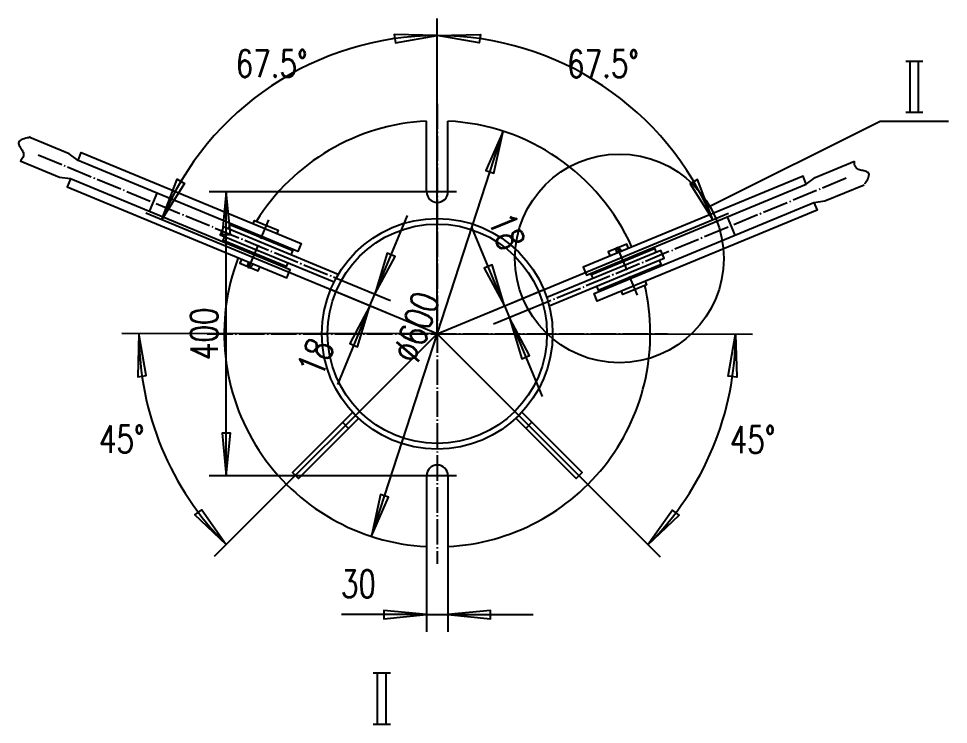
# Model space of a CAD drawing. Extents: x -1250 to 40800, y -500 to 29200.
# Drawn here: x 21044 to 26499, y 17457 to 21600 of the extents above; entities that cross this region are included whole.
import ezdxf
from ezdxf.enums import TextEntityAlignment as Align

# ---------------------------------------------------------------- set-up
doc = ezdxf.new("R2010")
doc.units = 0
doc.header["$LTSCALE"] = 30
doc.header["$MEASUREMENT"] = 0
doc.linetypes.add('CENTER', pattern=[6.25, 5, -0.5, 0.25, -0.5])
for name, color, linetype in [('1', 2, 'CONTINUOUS'), ('2', 1, 'CONTINUOUS'), ('4', 2, 'CENTER')]:
    doc.layers.add(name, color=color, linetype=linetype)
doc.styles.add('HZ', font='txt', dxfattribs={"width": 0.75, "bigfont": 'hztxt'})

msp = doc.modelspace()

# ---------------------------------------------------------------- linework, layer by layer
at = {"layer": '1'}
for p, q in [((23500, 19750), (23500.5, 21600)), ((23500, 19750), (23500.5, 21600)), ((26348.7, 21348.7), (26248.7, 21348.7)), ((26273.7, 21048.7), (26273.7, 21348.7)), ((26323.7, 21048.7), (26323.7, 21348.7)), ((26348.7, 21048.7), (26248.7, 21048.7)), ((23113.7, 18561.2), (23886.3, 20938.8)), ((23612.5, 20583.3), (22162.5, 20583.3)), ((22262.5, 18916.7), (22262.5, 20583.3)), ((23500, 19750), (21791.2, 20458.9)), ((23500, 19750), (25209.2, 20457.8)), ((22903.1, 20078.4), (23226.5, 19944.4)), ((23197.8, 19875.2), (22874.5, 20009.1)), ((23105.4, 19913.4), (23134.1, 19982.7)), ((23802.2, 19875.2), (24125.5, 20009.1)), ((24154.2, 19939.8), (23830.9, 19805.9)), ((23894.6, 19913.4), (23923.3, 19844.1)), ((23500, 19750), (21650, 19751.1)), ((23500, 19750), (22190.9, 18442.8)), ((23500, 19750), (24806.8, 18440.5)), ((23500, 19750), (25350, 19747.8)), ((23612.5, 18916.7), (22162.5, 18916.7)), ((23437.5, 18501.6), (23437.5, 18001.6)), ((23562.5, 18501.6), (23562.5, 18001.6)), ((23437.5, 18101.6), (23562.5, 18101.6)), ((23225, 17757.2), (23125, 17757.2)), ((23150, 17457.2), (23150, 17757.2)), ((23200, 17457.2), (23200, 17757.2)), ((23225, 17457.2), (23125, 17457.2))]:
    msp.add_line(p, q, dxfattribs=at)
for points in [[(23500.5, 21500), (23247.6, 21507), (23254.7, 21457.5)], [(23500.5, 21500), (23753.4, 21506.8), (23746.3, 21457.3)], [(21883.6, 20420.5), (21974.1, 20656.8), (22017.1, 20631.2)], [(25116.8, 20419.6), (25026.4, 20655.9), (24983.4, 20630.4)], [(21750, 19751), (21743, 19498.1), (21792.5, 19505.2)], [(25250, 19747.9), (25256.6, 19495), (25207.1, 19502.2)], [(22261.6, 18513.5), (22078.1, 18687.6), (22118.1, 18717.5)], [(24736.2, 18511.3), (24920, 18685.1), (24880, 18715.1)]]:
    msp.add_lwpolyline(points, close=True, dxfattribs=at)
for points in [[(25098.7, 20498.7), (26098.7, 20998.7), (26498.7, 20998.7)], [(21114.4, 20906.4), (21103, 20901), (21094.7, 20899.4), (21085.8, 20897.5), (21076.8, 20895.1), (21068.1, 20892.3), (21060.1, 20888.9), (21053.3, 20885), (21048.1, 20880.4), (21044.9, 20875.2), (21044, 20870.8), (21044.4, 20866), (21045.8, 20860.9), (21048, 20855.6), (21050.8, 20850), (21054.1, 20844.3), (21057.6, 20838.5), (21061.1, 20832.7), (21064.5, 20826.8), (21067.6, 20821), (21070.1, 20815.4), (21071.9, 20809.9), (21073.1, 20800.9), (21072, 20792.7), (21069.3, 20785.3), (21065.6, 20778.6), (21061.2, 20772.8), (21056.8, 20767.8), (21052.9, 20763.8)], [(23886.3, 20938.8), (23785.2, 20708.8), (23832.8, 20693.3), (23886.3, 20938.8)], [(26009.8, 20629.2), (26008.8, 20631.1), (26013.6, 20638.1), (26018.5, 20645.7), (26023.2, 20653.7), (26027.3, 20661.9), (26030.6, 20669.9), (26032.7, 20677.5), (26033.1, 20684.4), (26031.7, 20690.4), (26029.1, 20694.1), (26025.5, 20697.2), (26020.9, 20699.9), (26015.6, 20702.1), (26009.7, 20704), (26003.3, 20705.7), (25996.7, 20707.4), (25990.1, 20709), (25983.6, 20710.7), (25977.3, 20712.6), (25971.5, 20714.9), (25966.3, 20717.5), (25959.2, 20723), (25954.1, 20729.5), (25950.7, 20736.7), (25948.7, 20744.1), (25947.6, 20751.4), (25947.3, 20758), (25947.2, 20763.6)], [(22262.5, 20583.3), (22237.5, 20333.3), (22287.5, 20333.3), (22262.5, 20583.3)], [(23134.1, 19982.7), (23252.9, 20204.1), (23206.7, 20223.2), (23134.1, 19982.7), (23325.5, 20444.6)], [(23894.6, 19913.4), (23822, 20154), (23775.8, 20134.8), (23894.6, 19913.4), (23703.2, 20375.4)], [(23105.4, 19913.4), (22986.6, 19692), (23032.8, 19672.9), (23105.4, 19913.4), (22914, 19451.5)], [(23923.3, 19844.1), (23995.9, 19603.6), (24042.1, 19622.7), (23923.3, 19844.1), (24114.6, 19382.2)], [(22262.5, 18916.7), (22287.5, 19166.7), (22237.5, 19166.7), (22262.5, 18916.7)], [(23113.7, 18561.2), (23214.8, 18791.2), (23167.2, 18806.7), (23113.7, 18561.2)], [(23437.5, 18101.6), (23187.5, 18126.6), (23187.5, 18076.6), (23437.5, 18101.6), (22937.5, 18101.6)], [(23562.5, 18101.6), (23812.5, 18076.6), (23812.5, 18126.6), (23562.5, 18101.6), (24062.5, 18101.6)]]:
    msp.add_lwpolyline(points, dxfattribs=at)
msp.add_circle((24568.2, 20192.5), 612.5, dxfattribs=at)
for start, end in [(90, 157.5), (22.5, 90), (180, 225), (315, 0)]:
    msp.add_arc((23500, 19750), 1750, start, end, dxfattribs=at)
for points in [[(23500.5, 21500), (23247.6, 21507), (23254.7, 21457.5), (23500.5, 21500)], [(23500.5, 21500), (23753.4, 21506.8), (23746.3, 21457.3), (23500.5, 21500)], [(23886.3, 20938.8), (23785.2, 20708.8), (23832.8, 20693.3), (23886.3, 20938.8)], [(21883.6, 20420.5), (21974.1, 20656.8), (22017.1, 20631.2), (21883.6, 20420.5)], [(25116.8, 20419.6), (25026.4, 20655.9), (24983.4, 20630.4), (25116.8, 20419.6)], [(22262.5, 20583.3), (22237.5, 20333.3), (22287.5, 20333.3), (22262.5, 20583.3)], [(23134.1, 19982.7), (23252.9, 20204.1), (23206.7, 20223.2), (23134.1, 19982.7)], [(23894.6, 19913.4), (23822, 20154), (23775.8, 20134.8), (23894.6, 19913.4)], [(23105.4, 19913.4), (22986.6, 19692), (23032.8, 19672.9), (23105.4, 19913.4)], [(23923.3, 19844.1), (23995.9, 19603.6), (24042.1, 19622.7), (23923.3, 19844.1)], [(21750, 19751), (21743, 19498.1), (21792.5, 19505.2), (21750, 19751)], [(25250, 19747.9), (25256.6, 19495), (25207.1, 19502.2), (25250, 19747.9)], [(22262.5, 18916.7), (22287.5, 19166.7), (22237.5, 19166.7), (22262.5, 18916.7)], [(23113.7, 18561.2), (23214.8, 18791.2), (23167.2, 18806.7), (23113.7, 18561.2)], [(22261.6, 18513.5), (22078.1, 18687.6), (22118.1, 18717.5), (22261.6, 18513.5)], [(24736.2, 18511.3), (24920, 18685.1), (24880, 18715.1), (24736.2, 18511.3)], [(23437.5, 18101.6), (23187.5, 18126.6), (23187.5, 18076.6), (23437.5, 18101.6)], [(23562.5, 18101.6), (23812.5, 18076.6), (23812.5, 18126.6), (23562.5, 18101.6)]]:
    msp.add_solid(points, dxfattribs=at)
at = {"layer": '2'}
for p, q in [((23437.5, 20583.3), (23437.5, 20998.4)), ((23562.5, 20583.3), (23562.5, 20998.4)), ((21854.5, 20575.9), (21809.8, 20468.1)), ((25247.6, 20329.5), (25202.9, 20437.3)), ((22416.5, 20343.1), (22413.3, 20335.4)), ((22524.3, 20298.5), (22521.1, 20290.8)), ((22371.9, 20235.3), (22375.1, 20243)), ((22479.7, 20190.7), (22482.8, 20198.4)), ((24640.9, 20204.5), (24644.1, 20196.8)), ((24533.1, 20159.9), (24536.3, 20152.2)), ((24685.5, 20096.7), (24682.4, 20104.4)), ((24577.8, 20052.1), (24574.6, 20059.8)), ((22944.9, 19230.3), (22980.3, 19195)), ((24019.7, 19194.9), (24055, 19230.3)), ((23437.5, 18916.7), (23437.5, 18501.6)), ((23562.5, 18916.7), (23562.5, 18501.6))]:
    msp.add_line(p, q, dxfattribs=at)
for points in [[(21392.6, 20767.3), (21411.7, 20813.5), (22701.3, 20279.3), (22682.1, 20233.1), (21392.6, 20767.3), (21341.2, 20806.6), (21110.2, 20902.3)], [(21347.9, 20659.6), (21328.8, 20613.4), (22618.3, 20079.1), (22637.5, 20125.3), (21347.9, 20659.6), (21283.8, 20668.1), (21052.9, 20763.8)], [(25664.9, 20628.6), (25645.8, 20674.8), (24356.2, 20140.7), (24375.3, 20094.5), (25664.9, 20628.6), (25716.3, 20667.9), (25947.2, 20763.6)], [(25709.5, 20520.9), (25728.6, 20474.7), (24439.1, 19940.5), (24419.9, 19986.7), (25709.5, 20520.9), (25773.6, 20529.4), (26004.6, 20625.1)], [(22420.3, 20395.7), (22428.2, 20414.9), (22566.8, 20357.5), (22558.8, 20338.3)], [(22919.6, 20098.7), (22245.9, 20377.7), (22226.8, 20331.5), (22895.3, 20054.6)], [(22642.4, 20213.5), (22652, 20236.6), (22282.4, 20389.6), (22272.9, 20366.5)], [(22623.3, 20167.3), (22613.7, 20144.2), (22244.2, 20297.3), (22253.8, 20320.4)], [(24156.9, 19913.9), (24830.6, 20192.9), (24811.5, 20239.1), (24143, 19962.2)], [(24415, 20074.9), (24405.4, 20098), (24775, 20251), (24784.5, 20227.9)], [(24621.8, 20250.7), (24611.4, 20275.7), (24503.6, 20231.1), (24514, 20206.1)], [(22352.7, 20189.1), (22342.4, 20164.1), (22450.2, 20119.5), (22460.5, 20144.5)], [(24434.1, 20028.7), (24443.7, 20005.6), (24813.2, 20158.7), (24803.7, 20181.8)], [(24720.1, 20056.9), (24728.1, 20037.7), (24589.5, 19980.3), (24581.5, 19999.5)], [(23003.9, 19289.2), (22650.3, 18935.7), (22685.7, 18900.3), (23039.2, 19253.9)], [(23960.8, 19253.9), (24314.3, 18900.3), (24349.7, 18935.7), (23996.1, 19289.2)]]:
    msp.add_lwpolyline(points, dxfattribs=at)
for centre, radius in [((23500, 19750), 677.1), ((23500, 19750), 643.8), ((24563.1, 20239.9), 12.5), ((22401.8, 20155.3), 12.5)]:
    msp.add_circle(centre, radius, dxfattribs=at)
for centre, radius, start, end in [((23500, 19750), 1250, 92.866, 148.0987), ((23500, 19750), 1250, 24.0281, 87.134), ((23500, 20583.3), 62.5, 180, 0), ((23500, 19750), 1250, 159.0281, 267.134), ((23500, 19750), 1250, 272.866, 13.0994), ((23500, 18916.7), 62.5, 0, 180)]:
    msp.add_arc(centre, radius, start, end, dxfattribs=at)
at = {"layer": '4'}
for p, q in [((23500, 21100), (23500, 18400)), ((21158.5, 20801.1), (22903.1, 20078.4)), ((25898.9, 20662.5), (24154.2, 19939.8)), ((22393.1, 20134.1), (22511.1, 20419)), ((24554.3, 20261.1), (24672.3, 19976.3)), ((22150, 19750), (24850, 19750))]:
    msp.add_line(p, q, dxfattribs=at)

# ---------------------------------------------------------------- texts
at = {"layer": '1', "style": 'HZ', "width": 0.75}
for s, p in [('67.5%%d', (22528.3, 21255.5)), ('67.5%%d', (24472.5, 21254.9)), ('30', (23037.5, 18201.6))]:
    msp.add_text(s, height=160, dxfattribs=at).set_placement(p, align=Align.CENTER)
for s, rotation, p in [('18', 292.5, (23833.9, 20321.2)), ('%%c600', 72, (23452.5, 19765.5)), ('400', 90, (22212.5, 19750)), ('18', 67.5, (22859.9, 19582.2))]:
    msp.add_text(s, height=160, rotation=rotation, dxfattribs=at).set_placement(p, align=Align.CENTER)
msp.add_text('45%%d', height=160, dxfattribs=at).set_placement((21782.8, 19051.4), align=Align.RIGHT)
msp.add_text('45%%d', height=160, dxfattribs=at).set_placement((25216, 19048.5))

doc.saveas('drawing.dxf')
